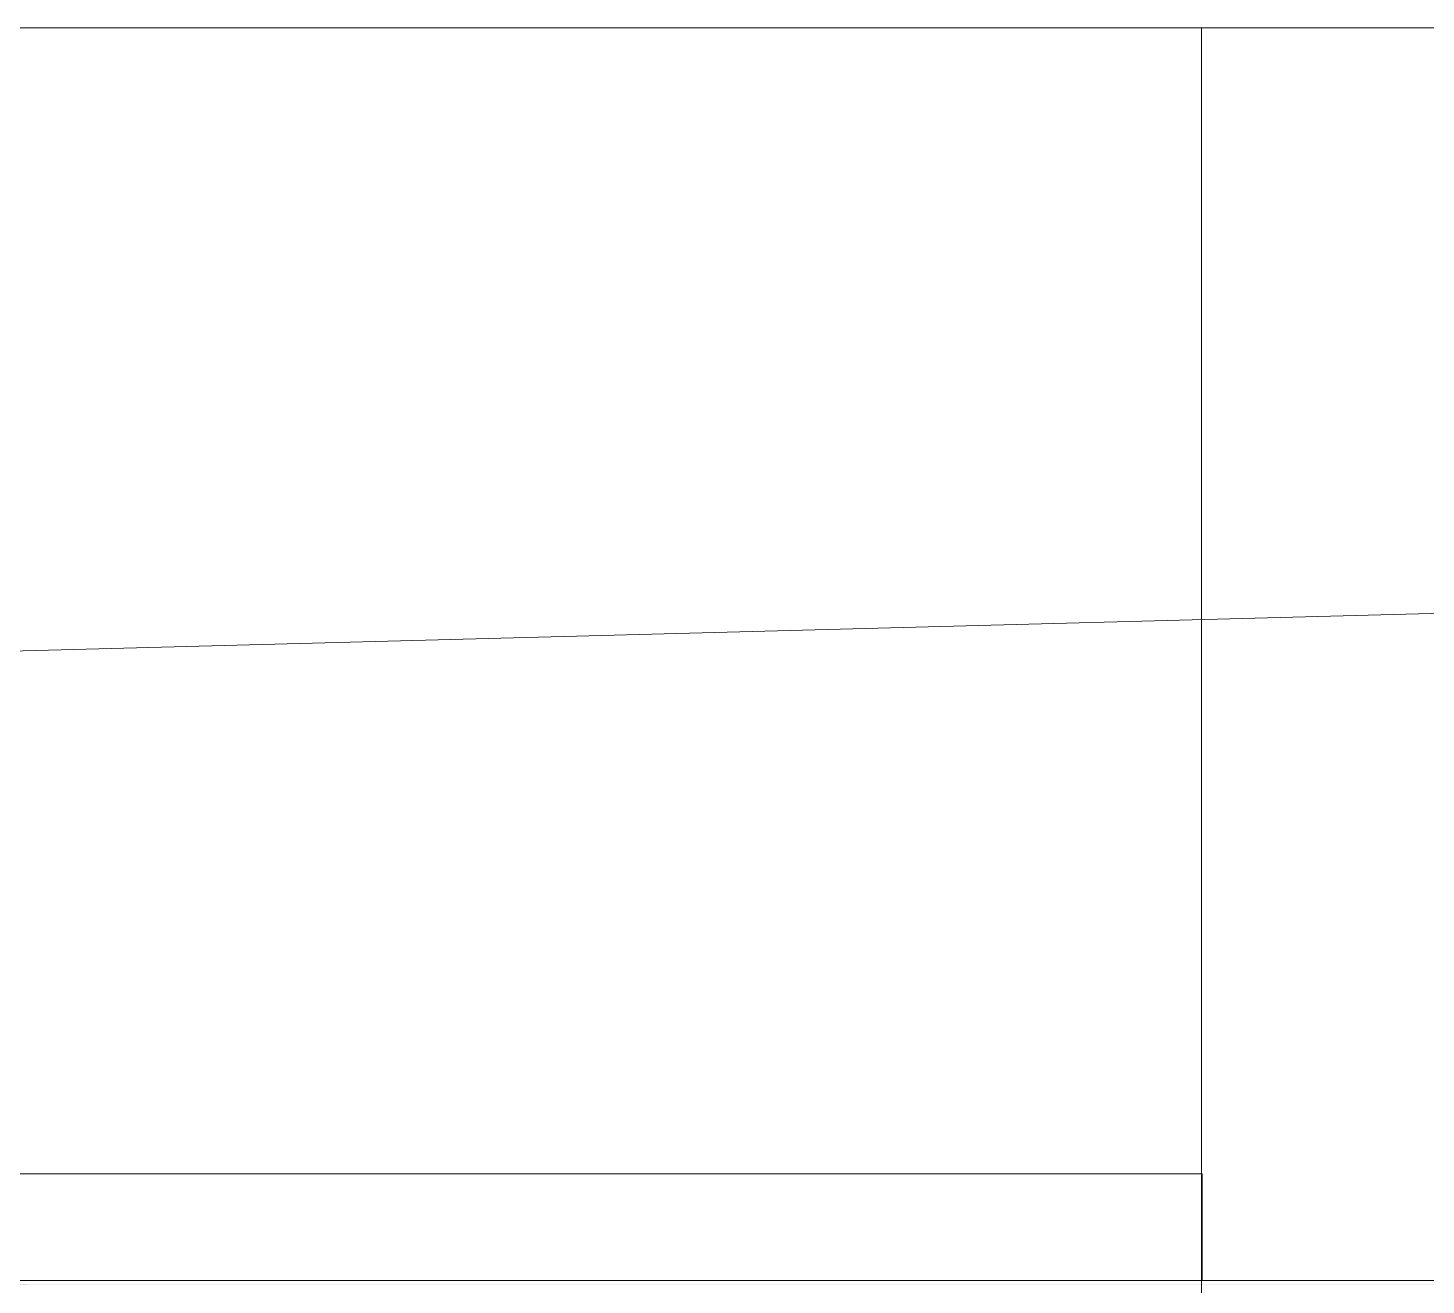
# Model space of a CAD drawing. Header units: metres. Extents: x -14 to 130, y -38 to 4.
# Drawn here: x 108.397 to 109.02, y -30.193 to -29.634 of the extents above; entities that cross this region are included whole.
import ezdxf

# ---------------------------------------------------------------- set-up
doc = ezdxf.new("R2010")
doc.units = ezdxf.units.M
doc.header["$MEASUREMENT"] = 0
for name, color, linetype in [('A-Ost_Ansicht Ost PP_2_710 Gelände', 7, 'Continuous'), ('A-Ost_Ansicht Ost PP_2_717 Außen Ausstattung', 7, 'Continuous'), ('A-Ost_Ansicht Ost PP_2_725 Nachbarbebauung', 7, 'Continuous')]:
    doc.layers.add(name, color=color, linetype=linetype)

msp = doc.modelspace()

# ---------------------------------------------------------------- hatches: boundary and pattern name
at = {"layer": 'A-Ost_Ansicht Ost PP_2_717 Außen Ausstattung', "linetype": 'Continuous', "lineweight": 0, "true_color": 0x000000}
for points in [[(107.41924, -30.19127), (109.64424, -30.19138)], [(107.41924, -30.19138), (109.64424, -30.19156)], [(107.41924, -30.19156), (109.64424, -30.19181)], [(107.41924, -30.19181), (109.64424, -30.19212)], [(107.41924, -30.19212), (109.64424, -30.19248)], [(107.41924, -30.19248), (109.64424, -30.19287)], [(107.41924, -30.1933), (109.64424, -30.1933), (107.41924, -30.19287)]]:
    msp.add_hatch(color=18, dxfattribs=at).paths.add_polyline_path(points)

# ---------------------------------------------------------------- linework, layer by layer
at = {"layer": 'A-Ost_Ansicht Ost PP_2_710 Gelände', "color": 83, "linetype": 'Continuous', "lineweight": 13, "ltscale": 1000, "true_color": 0x89cd89}
msp.add_line((109.66424, -29.87728), (105.73024, -29.98188), dxfattribs=at)
at = {"layer": 'A-Ost_Ansicht Ost PP_2_717 Außen Ausstattung', "color": 7, "linetype": 'Continuous', "lineweight": 13, "ltscale": 1000}
msp.add_line((109.64424, -30.19123), (107.41924, -30.19123), dxfattribs=at)
at = {"layer": 'A-Ost_Ansicht Ost PP_2_725 Nachbarbebauung', "color": 8, "linetype": 'Continuous', "lineweight": 13, "ltscale": 1000}
for p, q in [((108.92004, -29.63373), (107.1439, -29.63373)), ((108.92004, -31.49544), (108.92004, -29.63373)), ((109.22991, -29.63373), (108.92004, -29.63373)), ((107.41924, -30.14373), (108.92037, -30.14373)), ((108.92037, -30.19123), (108.92037, -30.14373))]:
    msp.add_line(p, q, dxfattribs=at)

doc.saveas('drawing.dxf')
